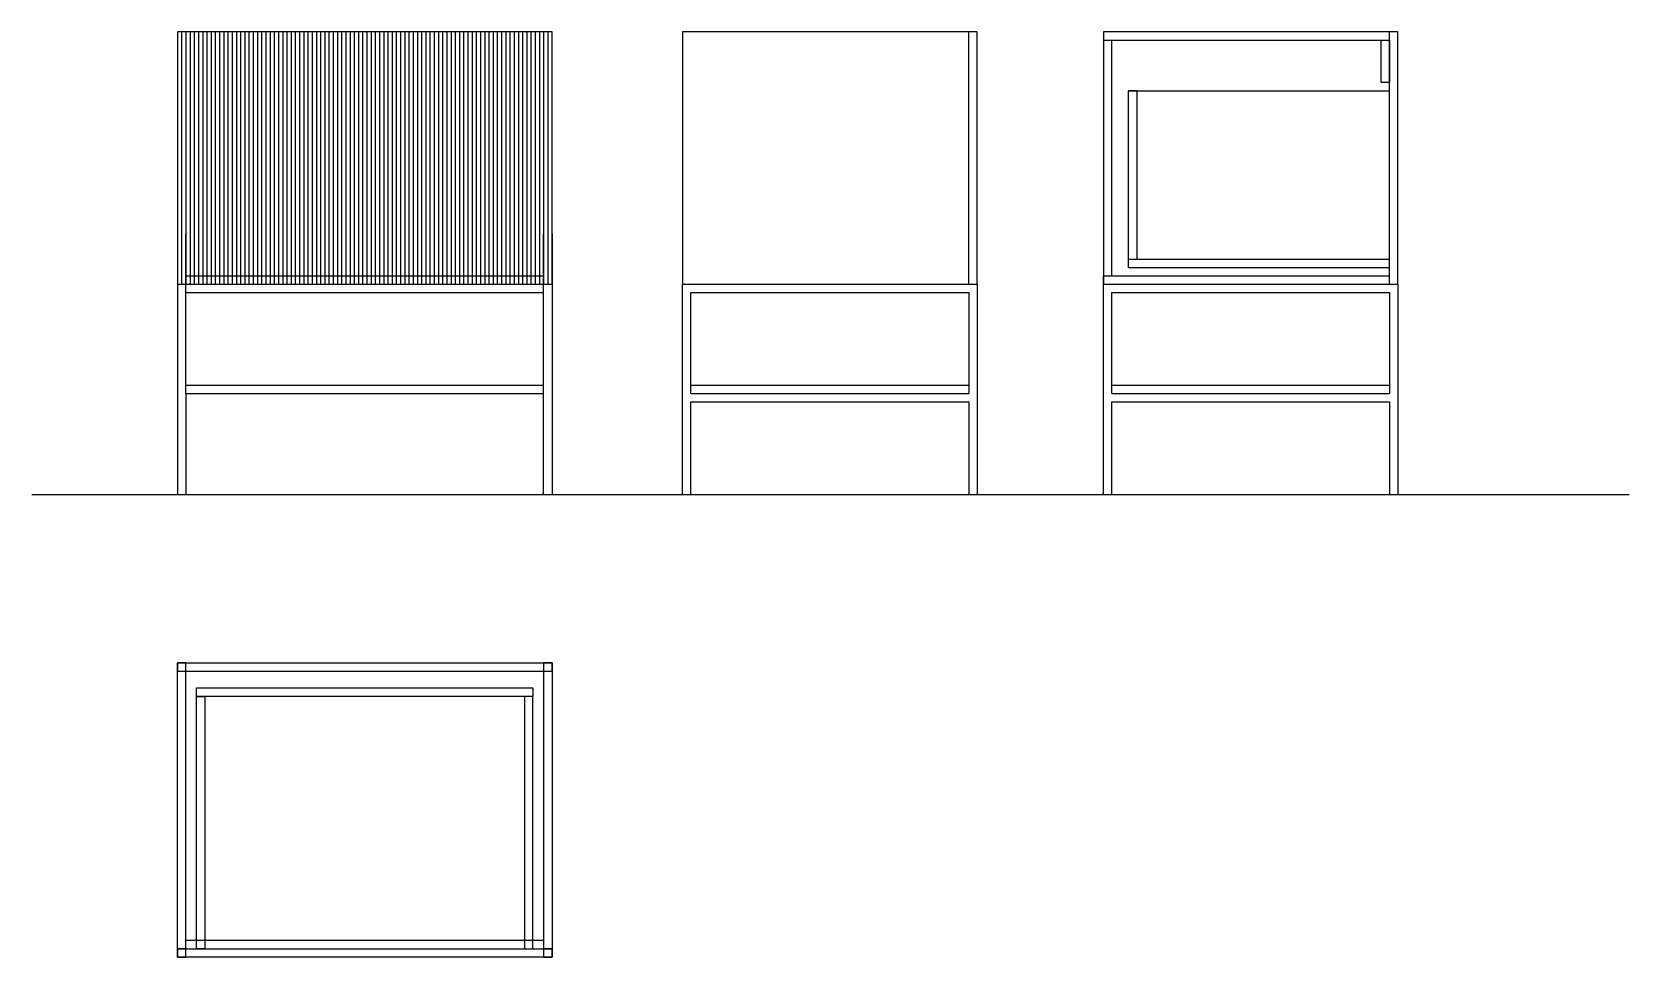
# Model space of a CAD drawing. Header units: millimetres. Extents: x -17 to 172, y -55 to 55.
import ezdxf

# ---------------------------------------------------------------- set-up
doc = ezdxf.new("R2010")
doc.units = ezdxf.units.MM

msp = doc.modelspace()

# ---------------------------------------------------------------- linework, layer by layer
for p, q in [((0, -54), (0, -20)), ((0, -20), (44.5, -20)), ((44.5, -20), (44.5, -54)), ((1, -54), (1, -21)), ((1, -21), (43.5, -21)), ((43.5, -21), (43.5, -54))]:
    msp.add_line(p, q)
for points in [[(0, 25), (44.5, 25), (44.5, 55), (0, 55)], [(0, -54), (44.5, -54), (44.5, -55), (0, -55)]]:
    msp.add_lwpolyline(points, close=True)
for points in [[(0, 55), (0, 0)], [(60, 55), (60, 25), (95, 25), (95, 55), (60, 55)], [(94, 25), (94, 55)], [(110, 55), (110, 25), (145, 25), (145, 55), (110, 55)], [(110, 55), (110, 54), (144, 54), (144, 55)], [(110, 26), (111, 26), (111, 54)], [(144, 54), (144, 49), (143, 49), (143, 54), (144, 54)], [(144, 25), (144, 55)], [(113, 28), (113, 48), (144, 48)], [(113, 28), (114, 28), (114, 48), (113, 48)], [(1, 12), (1, 31)], [(43.5, 0), (43.5, 31)], [(44.5, 31), (44.5, 31), (44.5, 0)], [(113, 28), (144, 28)], [(113, 27), (113, 28)], [(113, 27), (144, 27)], [(1, 26), (43.5, 26)], [(1, 25), (43.5, 25)], [(60, 0), (60, 25), (95, 25), (95, 0)], [(110, 25), (110, 26), (144, 26)], [(110, 0), (110, 25), (145, 25), (145, 0)], [(1, 24), (43.5, 24)], [(61, 12), (61, 24), (94, 24), (94, 12)], [(111, 12), (111, 24), (144, 24), (144, 12)], [(1, 13), (43.5, 13)], [(1, 12), (43.5, 12)], [(1, 12), (1, 0)], [(61, 13), (61, 13), (94, 13)], [(61, 12), (94, 12)], [(111, 13), (111, 13), (144, 13)], [(111, 12), (144, 12)], [(61, 11), (94, 11)], [(61, 0), (61, 11)], [(94, 11), (94, 0)], [(111, 11), (144, 11)], [(111, 0), (111, 11)], [(144, 11), (144, 0)], [(-17.29, 0), (-17.29, 0), (172.45, 0)], [(0, -20), (0, -21), (1, -21), (1, -20), (0, -20)], [(43.5, -20), (43.5, -21), (44.5, -21), (44.5, -20), (43.5, -20)], [(2.27, -24), (2.27, -23), (42.23, -23), (42.23, -24), (2.27, -24)], [(2.27, -54), (2.27, -24), (3.27, -24), (3.27, -54), (2.27, -54)], [(42.23, -54), (42.23, -24), (41.23, -24), (41.23, -54), (42.23, -54)], [(1, -54), (1, -53), (43.5, -53)], [(0, -54), (0, -55), (1, -55), (1, -54), (0, -54)], [(43.5, -54), (43.5, -55), (44.5, -55), (44.5, -54), (43.5, -54)]]:
    msp.add_lwpolyline(points)
at = {"color": 252}
for points in [[(0, 55), (0, 55), (0, 25)], [(0.5, 55), (0.5, 55), (0.5, 25)], [(1.5, 55), (1.5, 55), (1.5, 25)], [(2, 55), (2, 55), (2, 25)], [(3, 55), (3, 55), (3, 25)], [(3.5, 55), (3.5, 55), (3.5, 25)], [(4.5, 55), (4.5, 55), (4.5, 25)], [(5, 55), (5, 55), (5, 25)], [(6, 55), (6, 55), (6, 25)], [(6.5, 55), (6.5, 55), (6.5, 25)], [(7.5, 55), (7.5, 55), (7.5, 25)], [(8, 55), (8, 55), (8, 25)], [(9, 55), (9, 55), (9, 25)], [(10, 55), (10, 55), (10, 25)], [(10.5, 55), (10.5, 55), (10.5, 25)], [(11.5, 55), (11.5, 55), (11.5, 25)], [(12, 55), (12, 55), (12, 25)], [(13, 55), (13, 55), (13, 25)], [(13.5, 55), (13.5, 55), (13.5, 25)], [(14.5, 55), (14.5, 55), (14.5, 25)], [(15, 55), (15, 55), (15, 25)], [(16, 55), (16, 55), (16, 25)], [(16.5, 55), (16.5, 55), (16.5, 25)], [(17.5, 55), (17.5, 55), (17.5, 25)], [(18, 55), (18, 55), (18, 25)], [(19, 55), (19, 55), (19, 25)], [(19.5, 55), (19.5, 55), (19.5, 25)], [(20.5, 55), (20.5, 55), (20.5, 25)], [(21, 55), (21, 55), (21, 25)], [(22, 55), (22, 55), (22, 25)], [(22.5, 55), (22.5, 55), (22.5, 25)], [(23.5, 55), (23.5, 55), (23.5, 25)], [(24, 55), (24, 55), (24, 25)], [(25, 55), (25, 55), (25, 25)], [(26, 55), (26, 55), (26, 25)], [(26.5, 55), (26.5, 55), (26.5, 25)], [(27.5, 55), (27.5, 55), (27.5, 25)], [(28, 55), (28, 55), (28, 25)], [(29, 55), (29, 55), (29, 25)], [(29.5, 55), (29.5, 55), (29.5, 25)], [(30.5, 55), (30.5, 55), (30.5, 25)], [(31, 55), (31, 55), (31, 25)], [(32, 55), (32, 55), (32, 25)], [(32.5, 55), (32.5, 55), (32.5, 25)], [(33.5, 55), (33.5, 55), (33.5, 25)], [(34, 55), (34, 55), (34, 25)], [(35, 55), (35, 55), (35, 25)], [(35.5, 55), (35.5, 55), (35.5, 25)], [(36.5, 55), (36.5, 55), (36.5, 25)], [(37, 55), (37, 55), (37, 25)], [(38, 55), (38, 55), (38, 25)], [(38.5, 55), (38.5, 55), (38.5, 25)], [(39.5, 55), (39.5, 55), (39.5, 25)], [(40, 55), (40, 55), (40, 25)], [(41, 55), (41, 55), (41, 25)], [(41.5, 55), (41.5, 55), (41.5, 25)], [(42.5, 55), (42.5, 55), (42.5, 25)], [(43, 55), (43, 55), (43, 25)], [(44, 55), (44, 55), (44, 25)], [(44.5, 55), (44.5, 55), (44.5, 55)]]:
    msp.add_lwpolyline(points, dxfattribs=at)
at = {"color": 250}
for points in [[(1, 55), (1, 55), (1, 25)], [(2.5, 55), (2.5, 55), (2.5, 25)], [(4, 55), (4, 55), (4, 25)], [(5.5, 55), (5.5, 55), (5.5, 25)], [(7, 55), (7, 55), (7, 25)], [(8.5, 55), (8.5, 55), (8.5, 25)], [(9.5, 55), (9.5, 55), (9.5, 25)], [(11, 55), (11, 55), (11, 25)], [(12.5, 55), (12.5, 55), (12.5, 25)], [(14, 55), (14, 55), (14, 25)], [(15.5, 55), (15.5, 55), (15.5, 25)], [(17, 55), (17, 55), (17, 25)], [(18.5, 55), (18.5, 55), (18.5, 25)], [(20, 55), (20, 55), (20, 25)], [(21.5, 55), (21.5, 55), (21.5, 25)], [(23, 55), (23, 55), (23, 25)], [(24.5, 55), (24.5, 55), (24.5, 25)], [(25.5, 55), (25.5, 55), (25.5, 25)], [(27, 55), (27, 55), (27, 25)], [(28.5, 55), (28.5, 55), (28.5, 25)], [(30, 55), (30, 55), (30, 25)], [(31.5, 55), (31.5, 55), (31.5, 25)], [(33, 55), (33, 55), (33, 25)], [(34.5, 55), (34.5, 55), (34.5, 25)], [(36, 55), (36, 55), (36, 25)], [(37.5, 55), (37.5, 55), (37.5, 25)], [(39, 55), (39, 55), (39, 25)], [(40.5, 55), (40.5, 55), (40.5, 25)], [(42, 55), (42, 55), (42, 25)], [(43.5, 55), (43.5, 55), (43.5, 25)]]:
    msp.add_lwpolyline(points, dxfattribs=at)

doc.saveas('drawing.dxf')
